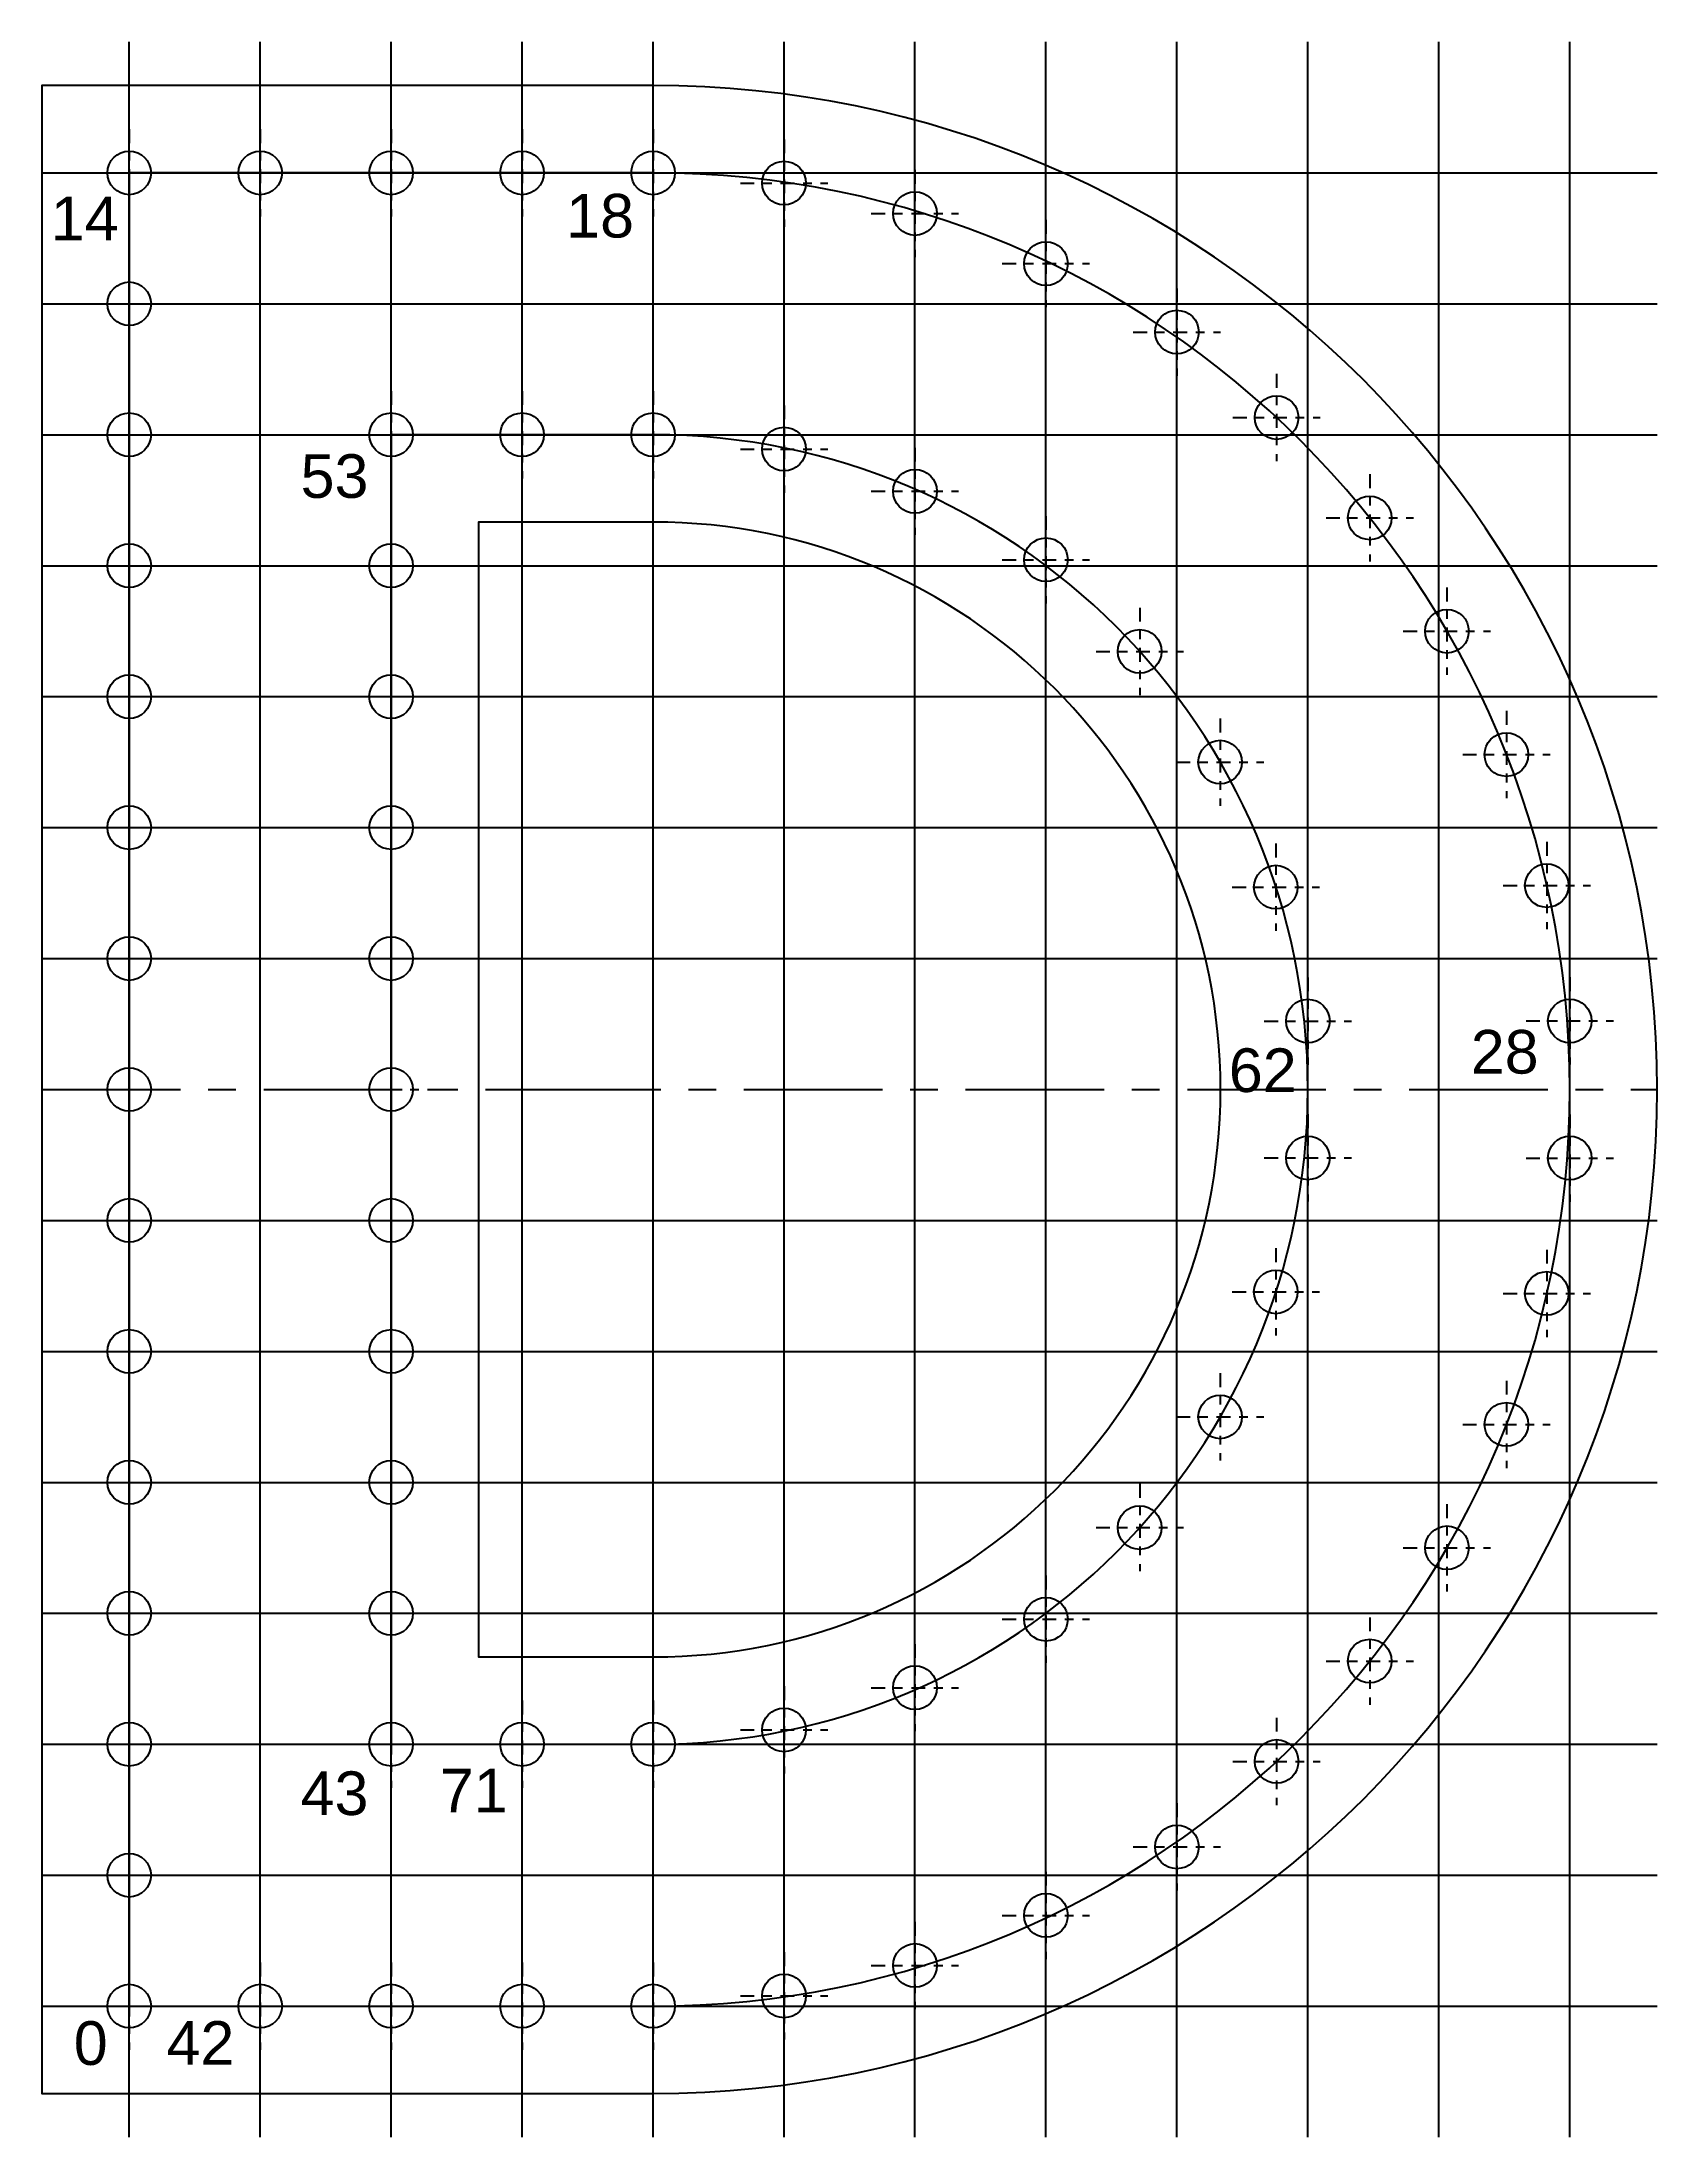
# Model space of a CAD drawing. Header units: inches. Extents: x 0 to 18.5, y -0.5 to 23.5.
import ezdxf

# ---------------------------------------------------------------- set-up
doc = ezdxf.new("R2010")
doc.units = ezdxf.units.IN
doc.linetypes.add('CENTER', pattern=[50.8, 31.75, -6.35, 6.35, -6.35])
for name, color, linetype in [('LetterOutlines', 61, 'Continuous'), ('PixelCenters', 116, 'Continuous'), ('PixelGuides', 160, 'Continuous'), ('PixelHoles', 90, 'Continuous'), ('PixelNumbers', 232, 'Continuous'), ('PixelPaths', 211, 'Continuous')]:
    doc.layers.add(name, color=color, linetype=linetype)
doc.styles.add('Annotative', font='arial.ttf')

# ---------------------------------------------------------------- blocks, each defined once
blk = doc.blocks.new('Pixel')
at = {"layer": 'PixelCenters', "linetype": 'CENTER', "ltscale": 0.005}
for p, q in [((0, 0.5), (0, -0.5)), ((-0.5, 0), (0.5, 0))]:
    blk.add_line(p, q, dxfattribs=at)
at = {"layer": 'PixelHoles'}
blk.add_circle((0, 0), 0.25, dxfattribs=at)

msp = doc.modelspace()

# ---------------------------------------------------------------- linework, layer by layer
at = {"layer": 'LetterOutlines'}
for points in [[(7, 23), (0, 23), (0, 0), (7, 0)], [(7, 18), (5, 18), (5, 5), (7, 5)]]:
    msp.add_lwpolyline(points, dxfattribs=at)
for major_axis in [(0, 11.5), (0, 6.5)]:
    msp.add_ellipse((7, 11.5), major_axis=major_axis, ratio=1, start_param=3.141593, end_param=6.283185, dxfattribs=at)
at = {"layer": 'PixelGuides'}
for p, q in [((1, -0.5), (1, 23.5)), ((2.5, -0.5), (2.5, 23.5)), ((4, -0.5), (4, 23.5)), ((5.5, -0.5), (5.5, 23.5)), ((7, -0.5), (7, 23.5)), ((8.5, -0.5), (8.5, 23.5)), ((10, -0.5), (10, 23.5)), ((11.5, -0.5), (11.5, 23.5)), ((13, -0.5), (13, 23.5)), ((14.5, -0.5), (14.5, 23.5)), ((16, -0.5), (16, 23.5)), ((17.5, -0.5), (17.5, 23.5)), ((0, 22), (5.5, 22)), ((5.5, 22), (18.5, 22)), ((0, 20.5), (5.5, 20.5)), ((5.5, 20.5), (18.5, 20.5)), ((0, 19), (5.5, 19)), ((5.5, 19), (18.5, 19)), ((0, 17.5), (5.5, 17.5)), ((5.5, 17.5), (18.5, 17.5)), ((0, 16), (5.5, 16)), ((5.5, 16), (18.5, 16)), ((0, 14.5), (5.5, 14.5)), ((5.5, 14.5), (18.5, 14.5)), ((0, 13), (5.5, 13)), ((5.5, 13), (18.5, 13)), ((0, 10), (5.5, 10)), ((5.5, 10), (18.5, 10)), ((0, 8.5), (5.5, 8.5)), ((5.5, 8.5), (18.5, 8.5)), ((0, 7), (5.5, 7)), ((5.5, 7), (18.5, 7)), ((0, 5.5), (5.5, 5.5)), ((5.5, 5.5), (18.5, 5.5)), ((0, 4), (5.5, 4)), ((5.5, 4), (18.5, 4)), ((0, 2.5), (5.5, 2.5)), ((5.5, 2.5), (18.5, 2.5)), ((0, 1), (5.5, 1)), ((5.5, 1), (18.5, 1))]:
    msp.add_line(p, q, dxfattribs=at)
at = {"layer": 'PixelGuides', "color": 180, "linetype": 'CENTER', "ltscale": 0.05}
for p, q in [((0, 11.5), (5.5, 11.5)), ((5.5, 11.5), (18.5, 11.5))]:
    msp.add_line(p, q, dxfattribs=at)
at = {"layer": 'PixelPaths'}
for points in [[(7, 22), (1, 22), (1, 1), (7, 1)], [(7, 19), (4, 19), (4, 4), (7, 4)]]:
    msp.add_lwpolyline(points, dxfattribs=at)
for major_axis in [(0, 10.5), (0, 7.5)]:
    msp.add_ellipse((7, 11.5), major_axis=major_axis, ratio=1, start_param=3.141593, end_param=6.283185, dxfattribs=at)

# ---------------------------------------------------------------- block references
at = {"layer": 'PixelHoles'}
for p in [(1, 22), (2.5, 22), (4, 22), (5.5, 22), (7, 22), (8.5, 21.883), (10, 21.534), (11.5, 20.96), (1, 20.5), (13, 20.176), (14.142, 19.197), (1, 19), (4, 19), (5.5, 19), (7, 19), (8.5, 18.836), (10, 18.352), (15.209, 18.047), (11.5, 17.568), (1, 17.5), (4, 17.5), (16.093, 16.75), (12.574, 16.518), (1, 16), (4, 16), (13.495, 15.25), (16.774, 15.336), (1, 14.5), (4, 14.5), (14.133, 13.818), (17.237, 13.836), (1, 13), (4, 13), (14.5, 12.284), (17.5, 12.285), (1, 11.5), (4, 11.5), (14.5, 10.716), (17.5, 10.715), (1, 10), (4, 10), (14.133, 9.182), (17.237, 9.164), (1, 8.5), (4, 8.5), (13.495, 7.75), (16.774, 7.664), (1, 7), (4, 7), (12.574, 6.482), (16.093, 6.25), (1, 5.5), (4, 5.5), (11.5, 5.432), (15.209, 4.953), (10, 4.648), (8.5, 4.164), (1, 4), (4, 4), (5.5, 4), (7, 4), (14.142, 3.803), (13, 2.824), (1, 2.5), (11.5, 2.04), (10, 1.466), (1, 1), (2.5, 1), (4, 1), (5.5, 1), (7, 1), (8.5, 1.117)]:
    msp.add_blockref('Pixel', p, dxfattribs=at)

# ---------------------------------------------------------------- texts
at = {"layer": 'PixelNumbers', "style": 'Annotative'}
for s, p in [('14', (0.102, 21.228)), ('18', (6.005, 21.259)), ('53', (2.963, 18.277)), ('28', (16.366, 11.682)), ('62', (13.595, 11.471)), ('43', (2.963, 3.189)), ('71', (4.559, 3.219)), ('0', (0.365, 0.327)), ('42', (1.427, 0.328))]:
    msp.add_text(s, height=0.5, dxfattribs=at).set_placement(p)

doc.saveas('drawing.dxf')
